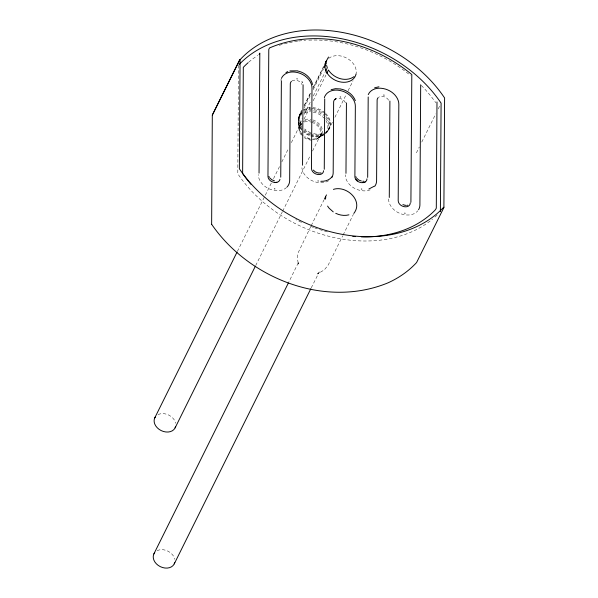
<?xml version="1.0" encoding="UTF-8"?>
<svg xmlns="http://www.w3.org/2000/svg" width="598" height="598" viewBox="0 0 598 598"><rect width="100%" height="100%" fill="white"/><g stroke="black" fill="none" stroke-linecap="round" stroke-linejoin="round"><path stroke-width="0.45" stroke-dasharray="2.99 2.24" d="M238.497 65.257L237.795 173.809A125.939 95.904 26.4 0 0 432.631 219.04M301.87 127.075C297.669 122.321 298.178 115.257 301.811 110.324M298.499 118.494L298.664 117.485M299.112 127.284L299.277 126.275M299.381 115.444L299.748 114.472A16.37 12.468 26.4 0 1 301.93 111.557M299.613 125.849L290.942 143.542M304.262 105.383L310.878 92.062M313.337 87.099L323.653 66.326M299.03 116.528L301.915 110.72M304.367 105.771L310.982 92.458M313.031 88.325L323.75 66.722M298.776 118.74L302.072 112.103M304.113 107.991L311.139 93.841M313.188 89.707L323.503 68.934M299 121.043L299.419 115.743L300.144 113.687A16.37 12.468 26.4 0 1 301.31 111.848M299.695 123.367L302.162 118.389M304.21 114.278L310.818 100.957M313.277 95.994L325.245 71.902M237.391 251.422L271.432 182.846M273.51 178.667L279.737 166.124M281.815 161.938L288.453 148.558M300.831 125.64L302.072 123.151M304.113 119.039L311.139 104.882M313.188 100.763L325.97 75.004M255.675 265.579L282.241 212.051M282.66 211.214L310.056 156.018M312.545 151.002L320.154 135.903M332.436 122.276L328.608 129.759M334.91 117.29L346.451 94.028M348.103 90.702L353.052 80.737M310.818 226.448L297.782 253.537L297.408 257.671L298.342 264.667L298.178 262.941L298.215 263.912L298.731 261.894L288.819 282.099M311.229 225.618L324.004 199.881M311.252 287.885L319.272 271.955L318.024 273.615L318.824 273.054L317.374 273.989L324.318 269.9L328.272 264.921L342.699 235.866M343.11 235.036L353.411 214.286M416.417 152.834L419.295 147.041M421.762 142.062L435.748 113.897M438.214 108.926L440.27 104.777M319.339 137.189L320.042 136.449M326.747 132.322L327.442 131.582M318.906 137.57L319.706 137.009M318.256 137.936L322.569 135.582M301.228 124.855L299.389 120.258M298.499 123.793L299.224 128.615M299.06 126.896L299.097 127.867M298.252 120.647L298.29 121.618M325.663 113.441A16.37 12.468 26.4 0 1 329.109 128.884A16.37 12.468 26.4 0 1 313.389 133.586M310.706 132.689A16.37 12.468 26.4 0 1 304.703 128.966M302.887 110.286A16.37 12.468 26.4 0 1 312.201 107.573M313.105 107.633A16.37 12.468 26.4 0 1 324.983 112.813M388.558 198.925A16.124 12.274 26.4 0 0 403.904 214.615L404.39 214.704A16.124 12.274 26.4 0 0 417.8 210.802M327.435 231.904A120.901 92.07 26.4 0 1 319.055 229.393M317.359 228.817A120.901 92.07 26.4 0 1 314.817 227.92M313.599 227.472A120.901 92.07 26.4 0 1 311.042 226.493M301.519 222.389A120.901 92.07 26.4 0 1 295.861 219.593M248.761 62.155A120.901 92.07 26.4 0 1 257.626 55.509M279.311 45.336A120.901 92.07 26.4 0 1 297.909 41.142M298.806 41.023A120.901 92.07 26.4 0 1 305.653 40.343M308.83 40.156A120.901 92.07 26.4 0 1 410.4 75.438M421.336 85.439A120.901 92.07 26.4 0 1 435.763 102.692M292.011 80.932A6.047 4.605 26.4 0 1 295.21 80.177A9.254 7.041 26.4 0 1 296.593 80.379A6.047 4.605 26.4 0 1 302.08 84.729M280.851 80.237A16.124 12.274 26.4 0 1 281.195 78.988M437.145 215.003A125.939 95.904 26.4 0 1 433.318 218.464M388.565 100.195A6.047 4.605 26.4 0 0 383.423 96.607A9.254 7.041 26.4 0 0 382.032 96.405A6.047 4.605 26.4 0 0 378.84 97.16M370.169 189.835A16.124 12.274 26.4 0 1 361.08 190.583L360.601 190.493A16.124 12.274 26.4 0 1 345.248 174.803M345.427 102.841A6.047 4.605 26.4 0 0 339.941 98.498A9.247 7.041 26.4 0 0 338.558 98.296A6.047 4.605 26.4 0 0 336.831 98.438M328.608 180.76A16.124 12.274 26.4 0 1 317.665 182.472L317.187 182.383A16.124 12.274 26.4 0 1 301.833 166.693M286.674 187.421A16.124 12.274 26.4 0 1 274.153 190.358L273.667 190.269A16.124 12.274 26.4 0 1 258.314 174.579M328.653 58.38A16.37 12.468 26.4 0 1 347.311 58.432A16.37 12.468 26.4 0 1 356.034 74.122M324.594 113.598A16.37 12.468 26.4 0 1 326.411 132.278M323.75 133.855A16.37 12.468 26.4 0 1 312.32 134.184M311.648 133.974A16.37 12.468 26.4 0 1 304.315 129.751M304.442 109.83A16.37 12.468 26.4 0 1 310.923 108.343M311.812 108.358A16.37 12.468 26.4 0 1 323.518 112.701M311.842 122.284A11.437 8.708 26.4 0 1 320.797 132.121A11.437 8.708 26.4 0 1 313.576 140.111M311.73 140.179A11.437 8.708 26.4 0 1 304.36 137.719M301.459 135.148A11.437 8.708 26.4 0 1 301.534 123.472M304.464 121.985A11.437 8.708 26.4 0 1 311.214 122.089M323.824 134.834A15.473 11.781 26.4 0 1 303.522 132.023M301.706 130.17A15.473 11.781 26.4 0 1 301.811 114.368M304.322 112.88A15.473 11.781 26.4 0 1 310.609 111.804M313.188 112.103A15.473 11.781 26.4 0 1 323.937 117.97M325.977 120.639A15.473 11.781 26.4 0 1 325.895 132.928M325.858 118.225A15.967 12.162 26.4 0 1 325.2 133.855M323.309 135.066A15.967 12.162 26.4 0 1 310.803 135.507M309.936 135.193A15.967 12.162 26.4 0 1 303.649 131.388M301.773 129.474A15.967 12.162 26.4 0 1 301.878 113.164M304.479 111.624A15.967 12.162 26.4 0 1 310.967 110.518M313.621 110.824A15.967 12.162 26.4 0 1 323.436 115.631M325.985 116.52A16.273 12.394 26.4 0 1 325.873 133.137M323.944 134.371A16.273 12.394 26.4 0 1 311.207 134.819M310.541 134.587A16.273 12.394 26.4 0 1 303.919 130.626M302.005 128.675A16.273 12.394 26.4 0 1 302.11 112.058M304.046 110.824A16.273 12.394 26.4 0 1 311.371 109.367M314.077 109.673A16.273 12.394 26.4 0 1 324.071 114.569M158.022 414.631A11.332 8.634 26.4 0 1 175.655 423.264M312.874 119.892A12.237 9.314 26.4 0 1 322.486 131.276A12.237 9.314 26.4 0 1 312.747 139.035M310.033 138.661A12.237 9.314 26.4 0 1 304.86 136.404M301.758 133.653A12.237 9.314 26.4 0 1 301.841 121.162M304.973 119.57A12.237 9.314 26.4 0 1 310.84 119.368M312.35 121.147A11.736 8.94 26.4 0 1 321.575 132.068A11.736 8.94 26.4 0 1 312.231 139.513M310.28 139.289A11.736 8.94 26.4 0 1 304.666 136.987M303.066 135.761A11.736 8.94 26.4 0 1 301.766 122.366M303.156 121.476A11.736 8.94 26.4 0 1 310.399 120.639M157.139 550.683A11.332 8.634 26.4 0 1 174.773 559.317"/><path stroke-width="0.9" d="M259.039 173.121L259.816 53.125L259.091 54.59M280.746 177.18L281.374 80.745M302.558 165.227L303.081 84.804M324.266 169.286L324.721 98.864M345.973 173.345L346.429 102.916M367.68 177.404L368.196 96.973M389.283 197.467L389.903 101.032M420.686 84.789L419.908 204.785A16.124 12.274 26.4 0 1 418.54 209.749M436.989 101.952L436.301 208.119L435.576 209.584A120.901 92.07 26.4 0 1 361.312 236.875M440.39 211.677L441.092 103.125A125.939 95.904 26.4 0 0 239.125 64.577M410.908 202.259L411.813 74.548C373.272 42.645 316.835 27.501 269.511 47.952L268.786 49.41L267.964 176.388A6.047 4.605 26.4 0 0 273.72 182.27A9.254 7.041 26.4 0 0 275.11 182.472L276.829 182.33A6.047 4.605 26.4 0 0 279.946 179.378M325.506 199.171L325.753 196.959M212.342 115.018L239.776 59.77L212.312 115.108L211.64 224.287M325.708 62.177L328.526 57.019M324.991 64.233L326.635 60.914M324.325 67.282L326.388 63.126M325.656 71.072L327.3 67.753L326.605 65.429M154.777 417.845L236.972 252.259M326.792 73.345L328.444 70.018C333.527 78.151 345.734 82.531 354.016 76.656M175.132 427.817L255.256 266.416M324.415 199.052L326.478 194.903M153.895 553.898L288.4 282.936M174.25 563.869L310.833 288.722M353.822 213.456C363.719 200.771 346.511 185.118 333.415 189.379M444.045 207.229L416.582 262.552C408.613 271.186 398.791 277.958 388.109 282.802L388.087 282.809C325.394 308.747 249.022 278.72 211.647 224.302L211.655 224.31M332.189 176.589C329.633 180.148 325.035 181.538 320.812 181.299M334.768 99.515L336.054 98.685L334.768 99.515A6.047 4.605 26.4 0 0 333.639 102.123L333.183 172.553A16.124 12.274 26.4 0 1 331.815 177.509M374.326 186.18L368.824 189.035M285.949 72.537L287.802 71.573M331.15 89.693L335.463 88.676L340.24 88.945M374.632 87.801L378.945 86.785M325.05 95.927A16.124 12.274 26.4 0 1 339.514 90.403L339.993 90.492A16.124 12.274 26.4 0 1 355.347 106.182L354.891 176.612A6.047 4.605 26.4 0 0 355.982 179.639L357.253 180.94A6.047 4.605 26.4 0 0 360.646 182.495A9.247 7.041 26.4 0 0 362.037 182.689L365.236 181.942M348.948 214.832C344.545 216.035 339.814 215.265 335.74 213.322M289.873 70.908L296.892 70.826M321.074 172.972L318.442 173.009M406.961 205.338L407.799 205.211M275.11 182.472L276.829 182.33M362.762 181.231L363.651 181.216M405.167 205.241L406.072 205.353M296.84 78.824L297.318 78.914M383.669 95.052L384.148 95.149M340.187 96.943L340.673 97.033M317.912 180.917L318.39 181.007M361.327 189.035L361.805 189.125M274.392 188.811L274.878 188.901M404.637 213.15L405.115 213.247M297.37 70.915C304.337 72.276 311.057 77.374 312.552 84.565M340.725 89.035C347.042 90.276 352.999 94.491 355.347 100.621M361.379 181.03L358.748 180.013L356.707 178.174M317.964 172.919L315.34 171.903L313.292 170.064M404.689 205.151L402.895 204.583M274.445 180.805L271.821 179.789L269.773 177.95M333.265 211.901L329.117 208.216L327.562 206.071M355.982 179.639L357.253 180.94M301.99 81.769L302.461 82.502M355.892 176.687L356.236 177.442M268.958 176.462L269.302 177.217M410.258 202.984A6.047 4.605 26.4 0 1 405.347 206.811A9.254 7.041 26.4 0 1 403.956 206.609A6.047 4.605 26.4 0 1 398.201 200.726L398.829 104.299A16.124 12.274 26.4 0 0 383.475 88.609L382.989 88.511A16.124 12.274 26.4 0 0 368.256 94.619M355.436 236.614A120.901 92.07 26.4 0 1 352.827 236.412M250.876 184.229A120.901 92.07 26.4 0 1 249.231 182.263M248.746 181.672A120.901 92.07 26.4 0 1 242.624 173.517L243.311 67.35A120.901 92.07 26.4 0 1 248.125 62.708M281.426 78.39A16.124 12.274 26.4 0 1 296.167 72.283L296.645 72.373A16.124 12.274 26.4 0 1 311.999 88.063L311.476 168.494A6.047 4.605 26.4 0 0 317.239 174.377A9.247 7.041 26.4 0 0 318.622 174.579A6.047 4.605 26.4 0 0 323.54 170.751M291.42 81.395A6.047 4.605 26.4 0 0 290.292 84.012L289.671 180.439A16.124 12.274 26.4 0 1 287.13 186.95M324.348 97.728A16.124 12.274 26.4 0 1 324.774 96.51M366.955 178.862A6.047 4.605 26.4 0 1 362.919 182.682M378.242 97.624A6.047 4.605 26.4 0 0 377.121 100.24L376.598 180.663A16.124 12.274 26.4 0 1 374.879 186.165M356.034 74.122A16.37 12.468 26.4 0 1 335.598 80.401A16.37 12.468 26.4 0 1 326.643 60.525M175.633 426.396A11.332 8.634 26.4 0 1 161.191 430.597A11.332 8.634 26.4 0 1 155.585 416.574M174.751 562.441A11.332 8.634 26.4 0 1 160.309 566.65A11.332 8.634 26.4 0 1 154.703 552.619M240.075 59.718L239.364 168.748A126.948 96.674 26.4 0 0 443.895 206.975L444.598 97.952A126.948 96.674 26.4 0 0 240.075 59.718"/></g></svg>
